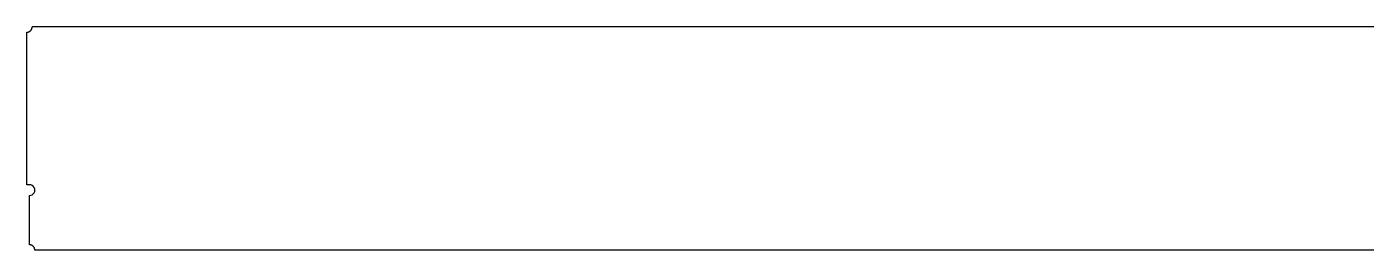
# Model space of a CAD drawing. Extents: x 0 to 14948, y -623 to 623.
# Drawn here: x 0 to 7474, y -622 to 623 of the extents above; entities that cross this region are included whole.
import ezdxf

# ---------------------------------------------------------------- set-up
doc = ezdxf.new("R2010")
doc.units = 0
doc.header["$LTSCALE"] = 10
doc.header["$MEASUREMENT"] = 0
doc.layers.add('TEILE', color=7, linetype='CONTINUOUS')

msp = doc.modelspace()

# ---------------------------------------------------------------- linework, layer by layer
at = {"layer": 'TEILE', "color": 2}
for p, q in [((16.667105, 597.555908), (17.978331, 598.483765)), ((17.978331, 598.483765), (19.238012, 599.480469)), ((19.238012, 599.480469), (20.442543, 600.543152)), ((20.442543, 600.543152), (21.588463, 601.668823)), ((21.588463, 601.668823), (22.672493, 602.854187)), ((22.672493, 602.854187), (23.691523, 604.095886)), ((23.691523, 604.095886), (24.642632, 605.39032)), ((24.642632, 605.39032), (25.523092, 606.733826)), ((25.523092, 606.733826), (26.330379, 608.122498)), ((26.330379, 608.122498), (27.062183, 609.55249)), ((27.062183, 609.55249), (27.716398, 611.019531)), ((27.716398, 611.019531), (28.291153, 612.51947)), ((28.291153, 612.51947), (28.7848, 614.048035)), ((28.78479, 614.048035), (29.694643, 618.23053)), ((28.7848, 614.048035), (28.78479, 614.048035)), ((29.694643, 618.23053), (29.880539, 620.833801)), ((29.880539, 620.833801), (30.00009, 622.499831)), ((14917.988281, 622.667542), (30.00009, 622.499831)), ((0, 592.5), (1.605726, 592.54303)), ((0, -257.499939), (0, 592.5)), ((1.605726, 592.54303), (3.206851, 592.671875)), ((3.206851, 592.671875), (4.798782, 592.886292)), ((4.798782, 592.886292), (6.376956, 593.185608)), ((6.376956, 593.185608), (7.936847, 593.56897)), ((7.936847, 593.56897), (9.473985, 594.035217)), ((9.473985, 594.035217), (10.983962, 594.58313)), ((10.983962, 594.58313), (12.462448, 595.21106)), ((12.462448, 595.21106), (13.905206, 595.917236)), ((13.905206, 595.917236), (15.308099, 596.699585)), ((15.308099, 596.699585), (16.667105, 597.555908)), ((14.999411, -257.499939), (0, -257.499939)), ((22.763985, -258.522156), (14.999411, -257.499939)), ((29.999411, -261.519165), (22.763985, -258.522156)), ((36.212612, -266.286713), (29.999411, -261.519165)), ((40.980171, -272.499939), (36.212612, -266.286713)), ((43.977184, -279.735352), (40.980171, -272.499939)), ((40.980171, -302.499939), (43.977184, -295.264496)), ((44.999409, -287.499939), (43.977184, -279.735352)), ((43.977184, -295.264496), (44.999409, -287.499939)), ((14.999687, -317.499878), (22.763985, -316.477692)), ((14.999687, -592.5), (14.999687, -317.499878)), ((22.763985, -316.477692), (29.999411, -313.480682)), ((29.999411, -313.480682), (36.212612, -308.713135)), ((36.212612, -308.713135), (40.980171, -302.499939)), ((14.999689, -592.5), (14.999687, -592.5)), ((16.623856, -592.544006), (14.999689, -592.5)), ((18.243258, -592.675842), (16.623856, -592.544006)), ((19.853148, -592.895203), (18.243258, -592.675842)), ((21.448801, -593.201355), (19.853148, -592.895203)), ((23.025536, -593.593506), (21.448801, -593.201355)), ((24.578732, -594.070374), (23.025536, -593.593506)), ((26.10383, -594.630676), (24.578732, -594.070374)), ((27.596357, -595.272766), (26.10383, -594.630676)), ((29.051937, -595.994629), (27.596357, -595.272766)), ((30.466301, -596.794312), (29.051937, -595.994629)), ((31.835297, -597.669312), (30.466301, -596.794312)), ((33.154911, -598.617188), (31.835297, -597.669312)), ((34.421272, -599.635132), (33.154911, -598.617188)), ((35.630669, -600.720154), (34.421272, -599.635132)), ((36.779549, -601.869019), (35.630669, -600.720154)), ((37.86454, -603.07843), (36.779549, -601.869019)), ((38.882473, -604.344788), (37.86454, -603.07843)), ((39.830353, -605.664429), (38.882473, -604.344788)), ((40.705395, -607.033386), (39.830353, -605.664429)), ((41.505043, -608.447754), (40.705395, -607.033386)), ((42.226944, -609.90332), (41.505043, -608.447754)), ((42.86898, -611.395874), (42.226944, -609.90332)), ((43.429276, -612.920959), (42.86898, -611.395874)), ((43.906178, -614.474121), (43.429276, -612.920959)), ((44.298294, -616.050903), (43.906178, -614.474121)), ((44.604473, -617.646545), (44.298294, -616.050903)), ((44.823818, -619.25647), (44.604473, -617.646545)), ((44.955681, -620.875793), (44.823818, -619.25647)), ((44.999691, -622.5), (44.955681, -620.875793)), ((14903, -622.5), (44.999691, -622.5))]:
    msp.add_line(p, q, dxfattribs=at)

doc.saveas('drawing.dxf')
